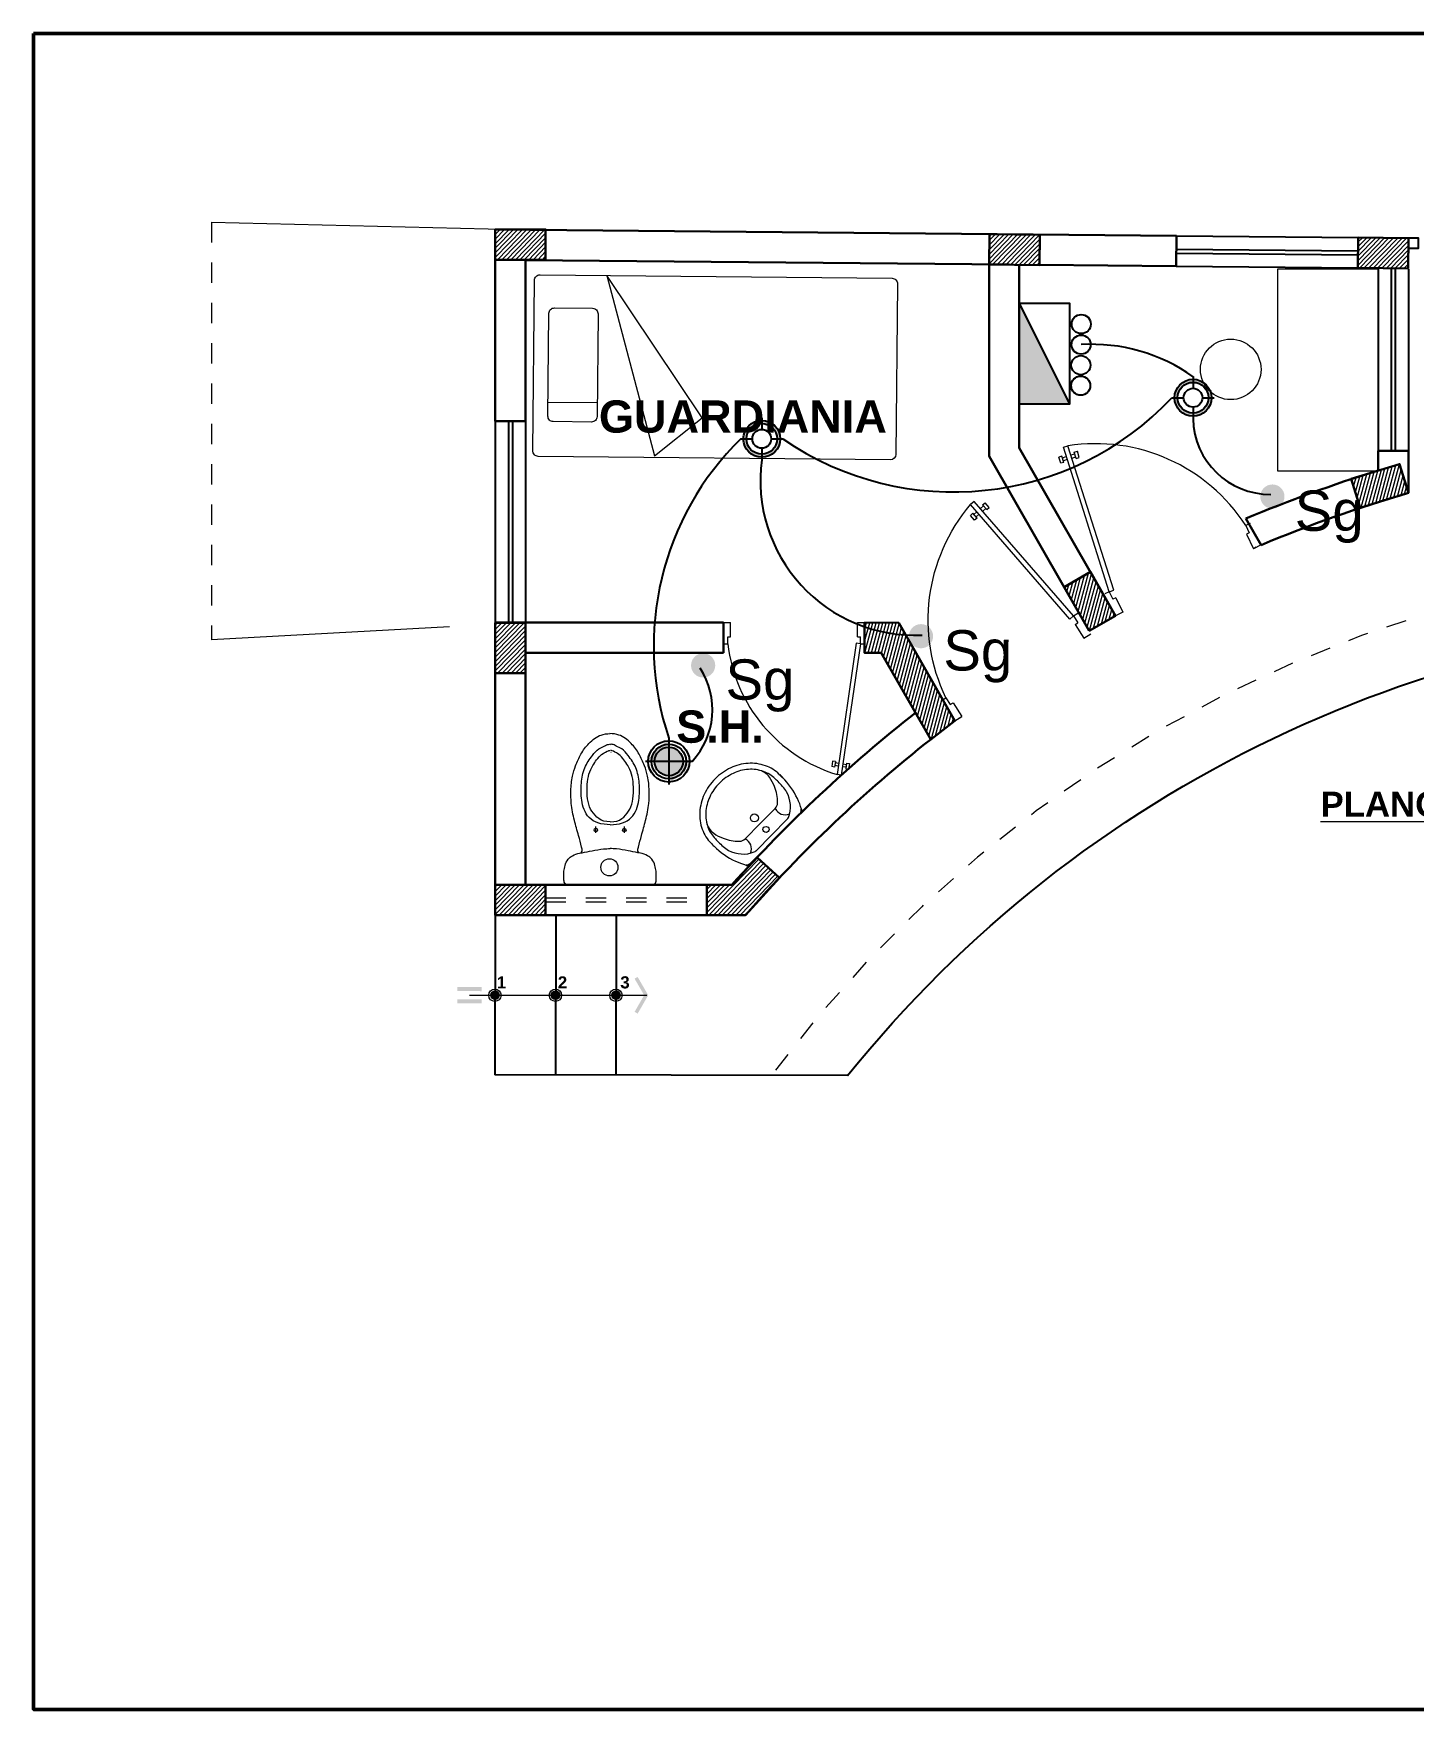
# Model space of a CAD drawing. Header units: millimetres. Extents: x 529.7 to 562.4, y 331.7 to 353.2.
# Drawn here: x 549.3 to 556.14, y 344.86 to 353.17 of the extents above; entities that cross this region are included whole.
import ezdxf

# ---------------------------------------------------------------- set-up
doc = ezdxf.new("R2010")
doc.units = ezdxf.units.MM
for name, pattern in [('CONTINUA', [0]), ('DASHED2', [0.375, 0.25, -0.125]), ('HIDDEN2', [0.1875, 0.125, -0.0625])]:
    doc.linetypes.add(name, pattern=pattern)
for name, color, linetype, lineweight in [('0_Pluma_Nº__1', 253, 'Continuous', 9), ('COLUMNAS 50', 32, 'Continuous', 70), ('Equipamiento SR', 23, 'Continuous', 0), ('GRAFO00', 7, 'Continuous', 0), ('Letras El', 9, 'Continuous', 5), ('letras sr', 7, 'Continuous', 5), ('Muebles', 252, 'Continuous', 0), ('Muebles fijos El', 101, 'Continuous', 0), ('Muros el', 144, 'Continuous', 60), ('Proyeccciones', 1, 'DASHED2', 18), ('Puertas El', 21, 'Continuous', 15), ('ROTULO', 253, 'Continuous', 0), ('Sanitarios el', 141, 'Continuous', 15), ('Separador de bike pintado', 8, 'Continuous', 0), ('TOMACORRIENTE', 5, 'HIDDEN2', 30)]:
    doc.layers.add(name, color=color, linetype=linetype, lineweight=lineweight)
doc.layers.add('ALUMBRADO', color=1, linetype='Continuous')
doc.styles.add('GENERATED_STYLE_1', font='')
doc.styles.add('Santa Rosa 1 50', font='trebuc.ttf')
doc.styles.get("Standard").update_dxf_attribs({"font": 'arial.ttf'})
doc.styles.get('GENERATED_STYLE_1').set_extended_font_data('Arial', bold=True)
pattern_1 = [(225.832106, (463.928661, 248.947849), (0.0113871558, -0.0110611169), [])]
pattern_2 = [(255, (463.928661, 248.947849), (0.0153340725, -0.0041087523), [])]

# ---------------------------------------------------------------- blocks, each defined once
blk = doc.blocks.new('Mure01pl')
at = {"color": 0, "linetype": 'ByBlock'}
blk.add_line((0.2001, -0.1061), (0.2001, -0.3767), dxfattribs=at)
blk.add_lwpolyline([(0.5, -1.995), (0.5, -0.055, 0.414214), (0.47, -0.025), (-0.47, -0.025, 0.414214), (-0.5, -0.055), (-0.5, -1.995, 0.414214), (-0.47, -2.025), (0.47, -2.025)], format="xyb", dxfattribs=at)
blk.add_lwpolyline([(-0.2889, -0.3767), (0.2778, -0.3767, 0.414214), (0.3078, -0.3467), (0.3078, -0.1361, 0.414214), (0.2778, -0.1061), (-0.2889, -0.1061, 0.414214), (-0.3189, -0.1361), (-0.3189, -0.3467, 0.414214)], format="xyb", close=True, dxfattribs=at)
blk.add_lwpolyline([(0.4912, -0.6956), (0.2787, -0.9566), (-0.5, -0.4227)], close=True, dxfattribs=at)
blk.add_arc((0.47, -1.995), 0.03, 270, 0, dxfattribs=at)
blk = doc.blocks.new('puerta 1.00')
at = {"layer": 'Puertas El'}
for p, q in [((165.765, -11.935), (165.765, -11.885)), ((165.865, -11.935), (165.765, -11.935)), ((165.915, -11.915), (165.865, -11.915)), ((165.865, -11.935), (165.865, -11.915)), ((165.915, -11.915), (165.911, -11.945)), ((165.911, -11.945), (166.841, -12.08)), ((165.915, -11.915), (165.915, -11.885)), ((165.915, -11.915), (166.845, -12.051)), ((166.76, -12.013), (166.763, -11.993)), ((166.76, -12.013), (166.8, -12.019)), ((166.763, -11.993), (166.802, -11.999)), ((166.766, -12.039), (166.77, -12.014)), ((166.79, -12.017), (166.786, -12.042)), ((166.8, -12.019), (166.802, -11.999)), ((166.845, -12.051), (166.841, -12.08)), ((166.845, -12.051), (166.841, -12.08)), ((166.845, -12.051), (166.841, -12.08)), ((166.748, -12.092), (166.746, -12.112)), ((166.746, -12.112), (166.785, -12.118)), ((166.748, -12.092), (166.788, -12.098)), ((166.762, -12.069), (166.758, -12.093)), ((166.782, -12.072), (166.778, -12.096)), ((166.788, -12.098), (166.785, -12.118)), ((165.765, -12.855), (165.765, -12.835)), ((165.765, -12.885), (165.765, -12.835)), ((165.865, -12.835), (165.765, -12.835)), ((165.865, -12.855), (165.865, -12.835)), ((165.915, -12.855), (165.865, -12.855)), ((165.915, -12.885), (165.915, -12.855))]:
    blk.add_line(p, q, dxfattribs=at)
at = {"layer": 'Puertas El', "linetype": 'ByBlock'}
blk.add_arc((165.782, -11.755), 1.108, 276.8989, 342.9435, dxfattribs=at)
blk = doc.blocks.new('FFDFDFD')
at = {"color": 4, "lineweight": 0}
blk.add_line((-0.0589, -0.1901), (-0.0589, -0.1901), dxfattribs=at)
at = {"color": 4}
for centre, radius, start, end in [((-0.0355, 0.1646), 0.02, 118.80862, 179.44984), ((-0.0389, -0.1903), 0.02, 179.44956, 240.09078), ((0.1469, -0.6283), 0.3737, 89.4497, 92.75494)]:
    blk.add_arc(centre, radius, start, end, dxfattribs=at)
at = {"layer": 'Muebles fijos El'}
for p, q in [((-0.0589, -0.1901), (-0.0555, 0.1648)), ((-0.0311, 0.0968), (-0.0322, -0.0129)), ((0.0488, 0.0924), (0.0478, -0.0137)), ((-0.0332, -0.1226), (-0.0322, -0.0129)), ((0.0468, -0.1197), (0.0478, -0.0137))]:
    blk.add_line(p, q, dxfattribs=at)
for centre, radius in [((0.007, -0.0133), 0.015), ((0.0882, -0.0141), 0.02)]:
    blk.add_circle(centre, radius, dxfattribs=at)
for centre, radius, start, end in [((0.119, -0.1163), 0.3406, 109.37209, 118.80862), ((0.1085, 0.0454), 0.1507, 105.80009, 155.79001), ((0.13, -0.1475), 0.3737, 89.4497, 109.37209), ((0.218, -0.0388), 0.2238, 113.57105, 134.63397), ((0.13, -0.1475), 0.3437, 89.4497, 100.47934), ((0.2107, -0.0221), 0.2056, 98.73747, 113.57105), ((0.13, -0.1475), 0.3437, 85.99677, 89.4497), ((0.13, -0.1475), 0.3737, 86.14447, 89.4497), ((0.1534, 0.0408), 0.1545, 64.11744, 89.76323), ((0.1534, 0.0408), 0.1845, 64.11744, 89.4497), ((0.1931, 0.0921), 0.09, 55.94812, 98.73747), ((0.13, -0.1475), 0.3437, 79.71942, 79.86711), ((0.1404, 0.0141), 0.1842, 40.63563, 64.11744), ((0.1404, 0.0141), 0.2142, 40.63563, 64.11744), ((-0.0061, 0.097), 0.025, 155.79003, 179.73809), ((0.0589, 0.096), 0.09, 178.95896, 179.44974), ((0.0309, 0.1436), 0.0542, 200.72702, 289.3385), ((0.0888, 0.092), 0.04, 134.63397, 179.4497), ((0.1204, -0.0031), 0.2106, 19.37209, 40.63563), ((0.1204, -0.0031), 0.2406, 19.37209, 40.63563), ((0.0891, -0.0141), 0.2437, 359.4497, 19.37209), ((0.0891, -0.0141), 0.2737, 359.4497, 19.37209), ((0.0891, -0.0141), 0.2437, 339.52732, 359.4497), ((0.0891, -0.0141), 0.2737, 339.52732, 359.4497), ((0.0568, -0.1235), 0.09, 179.44967, 179.94045), ((-0.0082, -0.1233), 0.025, 179.16131, 203.10937), ((0.1074, -0.0739), 0.1507, 203.10939, 253.09932), ((0.0279, -0.1705), 0.0542, 69.56091, 158.17239), ((0.0868, -0.1201), 0.04, 179.4497, 224.26544), ((0.2184, 0.0082), 0.2238, 224.26544, 245.32835), ((0.1398, -0.0432), 0.1842, 294.78197, 318.26378), ((0.1202, -0.0256), 0.2106, 318.26378, 339.52732), ((0.1202, -0.0256), 0.2406, 318.26378, 339.52732), ((0.121, 0.0876), 0.3406, 240.09078, 249.52732), ((0.1326, 0.1186), 0.3737, 249.52732, 269.4497), ((0.1326, 0.1186), 0.3437, 258.42007, 269.4497), ((0.2108, -0.0083), 0.2056, 245.32835, 260.16194), ((0.1326, 0.1186), 0.3437, 269.4497, 272.90263), ((0.1523, -0.0702), 0.1545, 269.13618, 294.78197), ((0.1523, -0.0702), 0.1845, 269.4497, 294.78197), ((0.1911, -0.1223), 0.09, 260.16194, 302.95129), ((0.1326, 0.1186), 0.3437, 279.0323, 279.17999), ((0.1398, -0.0432), 0.2142, 294.78197, 318.26378)]:
    blk.add_arc(centre, radius, start, end, dxfattribs=at)
blk = doc.blocks.new('INODFLUX-P')
at = {"layer": 'Sanitarios el'}
for p, q in [((0, -0.2121), (0, 0.2126)), ((0.023, 0.2288), (0.0672, 0.2288)), ((0, 0.1438), (0, -0.0981)), ((0.2582, 0.0706), (0.2891, 0.0706)), ((0.2582, -0.071), (0.2891, -0.071)), ((0.023, -0.2282), (0.023, -0.2282)), ((0.023, -0.2282), (0.0672, -0.2282))]:
    blk.add_line(p, q, dxfattribs=at)
for centre, radius in [((0.0867, 0.0033), 0.0425), ((0.2717, 0.0706), 0.00872), ((0.2717, -0.071), 0.00872)]:
    blk.add_circle(centre, radius, dxfattribs=at)
for points in [[(0, 0.2126), (0.0044, 0.2213), (0.0135, 0.2274), (0.023, 0.2288)], [(0.0672, 0.2288), (0.0955, 0.223), (0.1264, 0.2081), (0.1445, 0.1864), (0.157, 0.1508), (0.1588, 0.1386)], [(0.1874, 0.1409), (0.2442, 0.1561), (0.3196, 0.1768), (0.4039, 0.1925), (0.4675, 0.1942), (0.5389, 0.1866), (0.5904, 0.1708), (0.6481, 0.1445), (0.701, 0.1046), (0.7429, 0.0445), (0.7506, -0.0003)], [(0.1579, 0.145), (0.1674, 0.1389), (0.1874, 0.1409)], [(0.2977, -0.0011), (0.3073, 0.0603), (0.3337, 0.1031), (0.3743, 0.1291), (0.42, 0.1406), (0.5047, 0.1425), (0.5802, 0.1255), (0.6419, 0.087), (0.6742, 0.0556), (0.6882, 0.0286), (0.6966, 0.0076), (0.6966, -0.0011)], [(0.1874, -0.1404), (0.2442, -0.1556), (0.3196, -0.1762), (0.4039, -0.192), (0.4675, -0.1937), (0.5389, -0.1861), (0.5904, -0.1703), (0.6481, -0.144), (0.701, -0.1041), (0.7429, -0.0439), (0.7506, 0.0009)], [(0.2977, -0.0011), (0.3073, -0.0624), (0.3337, -0.1052), (0.3743, -0.1312), (0.42, -0.1427), (0.5047, -0.1446), (0.5802, -0.1276), (0.6419, -0.0891), (0.6742, -0.0577), (0.6882, -0.0307), (0.6966, -0.0097), (0.6966, -0.0011)], [(0.0672, -0.2282), (0.0955, -0.2225), (0.1264, -0.2075), (0.1445, -0.1859), (0.157, -0.1503), (0.1588, -0.1381)], [(0.1579, -0.1444), (0.1674, -0.1384), (0.1874, -0.1404)], [(0, -0.2121), (0.0044, -0.2208), (0.0135, -0.2269), (0.023, -0.2282)]]:
    blk.add_spline(points, degree=3, dxfattribs=at)
for points, knots in [([(0.1588, 0.1386), (0.1623, 0.1223), (0.1698, 0.0871), (0.1777, 0.0409), (0.1792, 0.0109), (0.1796, 0.0003)], [0, 0, 0, 0, 0.0500478, 0.1080759, 0.1401372, 0.1401372, 0.1401372, 0.1401372]), ([(0.3131, -0.0011), (0.3106, 0.0471), (0.3384, 0.0711), (0.391, 0.1086), (0.4315, 0.1145), (0.5072, 0.1138), (0.5432, 0.1094), (0.5901, 0.088), (0.6081, 0.0754), (0.6383, 0.0517), (0.6458, 0.0447), (0.6554, 0.0285), (0.6616, 0.0158), (0.666, 0.0062), (0.6666, 0.0045), (0.6667, 0.0043)], [0, 0, 0, 0, 0.1299393, 0.1299393, 0.2598787, 0.2598787, 0.374754, 0.374754, 0.445792, 0.445792, 0.4942707, 0.4942707, 0.5266072, 0.5266072, 0.535214, 0.535214, 0.535214, 0.535214]), ([(0.1588, -0.1381), (0.1623, -0.1218), (0.1698, -0.0866), (0.1777, -0.0404), (0.1792, -0.0104), (0.1796, 0.0003)], [0, 0, 0, 0, 0.0500478, 0.1080759, 0.1401372, 0.1401372, 0.1401372, 0.1401372]), ([(0.3131, -0.0011), (0.3106, -0.0492), (0.3384, -0.0732), (0.391, -0.1107), (0.4315, -0.1166), (0.5072, -0.1159), (0.5432, -0.1115), (0.5901, -0.0901), (0.6081, -0.0775), (0.6383, -0.0539), (0.6458, -0.0468), (0.6554, -0.0306), (0.6616, -0.0179), (0.666, -0.0083), (0.6666, -0.0066), (0.6667, -0.0064)], [0, 0, 0, 0, 0.1299393, 0.1299393, 0.2598787, 0.2598787, 0.374754, 0.374754, 0.445792, 0.445792, 0.4942707, 0.4942707, 0.5266072, 0.5266072, 0.535214, 0.535214, 0.535214, 0.535214])]:
    blk.add_open_spline(points, degree=3, knots=knots, dxfattribs=at)
for points in [[(0.6667, 0.0043), (0.6667, 0.0041), (0.6667, 0.003), (0.6666, 0.0005)], [(0.6567, -0.0046), (0.6567, -0.0042), (0.6567, -0.0037), (0.6566, -0.0032)], [(0.6667, -0.0064), (0.6667, -0.0062), (0.6667, -0.0051), (0.6666, -0.0027)]]:
    blk.add_open_spline(points, degree=3, dxfattribs=at)
blk.add_point((0, 0), dxfattribs=at)
blk = doc.blocks.new('LED')
at = {"layer": 'ALUMBRADO'}
h = blk.add_hatch(color=256, dxfattribs=at)
h.dxf.hatch_style = 1
edge = h.paths.add_edge_path(flags=17)
edge.add_arc((0, 0), 0.135, 0, 360)
edge = h.paths.add_edge_path()
edge.add_arc((0, 0), 0.162, 0, 360)
for points in [[(0, 0.185), (0, 0.082)], [(-0.185, 0), (-0.082, 0)], [(0.082, 0), (0.185, 0)], [(0, -0.082), (0, -0.185)]]:
    blk.add_lwpolyline(points, dxfattribs=at)
at = {"layer": 'ALUMBRADO', "linetype": 'CONTINUA', "ltscale": 0.003}
for radius in [0.162, 0.135, 0.0824]:
    blk.add_circle((0, 0), radius, dxfattribs=at)
blk = doc.blocks.new('LED PASILLO')
at = {"layer": 'ALUMBRADO'}
h = blk.add_hatch(color=202, dxfattribs=at)
h.dxf.hatch_style = 1
edge = h.paths.add_edge_path()
edge.add_line((0, 0.1376), (0, -0.1376))
edge.add_line((-0.1376, 0), (0.1376, 0))
edge = h.paths.add_edge_path()
edge.add_line((0, 0), (0, 0.0845))
edge.add_arc((0, 0), 0.0845, 90, 180)
edge.add_line((-0.0845, 0), (0, 0))
edge = h.paths.add_edge_path()
edge.add_line((0.0845, 0), (0, 0))
edge.add_line((0, 0), (0, -0.0845))
edge.add_arc((0, 0), 0.0845, 270, 360)
at = {"layer": 'ALUMBRADO', "color": 202}
for points in [[(0, 0.1376), (0, -0.1376)], [(-0.1376, 0), (0.1376, 0)]]:
    blk.add_lwpolyline(points, dxfattribs=at)
for radius in [0.1222, 0.1028, 0.0845]:
    blk.add_circle((0, 0), radius, dxfattribs=at)
blk = doc.blocks.new('TD ALUMBRADO 1')
at = {"layer": 'ALUMBRADO'}
h = blk.add_hatch(color=256, dxfattribs=at)
h.dxf.hatch_style = 1
h.paths.add_polyline_path([(-0.5, 0), (0, 0.25), (0, 0)])
at = {"layer": 'ALUMBRADO', "color": 5}
for points in [[(-0.5, 0), (0, 0.25), (0, 0), (-0.5, 0)], [(-0.5, 0), (-0.5, 0.25), (0, 0.25), (0, 0), (-0.5, 0)]]:
    blk.add_lwpolyline(points, dxfattribs=at)
for centre in [(-0.3965, 0.3074), (-0.295, 0.3065), (-0.1934, 0.3056), (-0.0919, 0.3047)]:
    blk.add_circle(centre, 0.0473, dxfattribs=at)

msp = doc.modelspace()

# ---------------------------------------------------------------- hatches: boundary and pattern name
at = {"layer": 'ALUMBRADO', "lineweight": 25}
h = msp.add_hatch(color=102, dxfattribs=at)
h.dxf.hatch_style = 1
h.paths.add_polyline_path([(555.3807, 350.8775, -1), (555.5007, 350.8775, -1)])
h = msp.add_hatch(color=102, dxfattribs=at)
h.dxf.hatch_style = 1
h.paths.add_polyline_path([(553.6383, 350.185, -1), (553.7583, 350.185, -1)])
h = msp.add_hatch(color=102, dxfattribs=at)
h.dxf.hatch_style = 1
h.paths.add_polyline_path([(552.5581, 350.0401, -1), (552.6781, 350.0401, -1)])
at = {"layer": 'Equipamiento SR'}
for points in [[(551.601, 348.4197, -1), (551.5714, 348.3899, -1)], [(551.601, 348.4197, -1), (551.5714, 348.3899, -1)], [(551.901, 348.4197, -1), (551.8714, 348.3899, -1)], [(551.901, 348.4197, -1), (551.8714, 348.3899, -1)], [(552.201, 348.4197, -1), (552.1714, 348.3899, -1)], [(552.201, 348.4197, -1), (552.1714, 348.3899, -1)]]:
    msp.add_hatch(color=256, dxfattribs=at).paths.add_polyline_path(points)
at = {"layer": 'GRAFO00'}
for points in [[(552.2932, 348.4954), (552.2781, 348.4866), (552.3256, 348.4045), (552.2782, 348.3222), (552.2934, 348.3135), (552.3458, 348.4045)], [(552.2932, 348.4954), (552.2781, 348.4866), (552.3256, 348.4045), (552.2782, 348.3222), (552.2934, 348.3135), (552.3458, 348.4045)], [(551.6011, 348.39, -1), (551.5713, 348.4196, -1)], [(551.9011, 348.39, -1), (551.8713, 348.4196, -1)], [(552.2011, 348.39, -1), (552.1713, 348.4196, -1)]]:
    msp.add_hatch(color=256, dxfattribs=at).paths.add_polyline_path(points)
h = msp.add_hatch(color=256, dxfattribs=at)
h.paths.add_polyline_path([(551.3992, 348.3649), (551.3992, 348.3849), (551.5192, 348.3847), (551.5192, 348.3647)])
h.paths.add_polyline_path([(551.3993, 348.4249), (551.3993, 348.4449), (551.5193, 348.4447), (551.5193, 348.4247)])
at = {"layer": 'Muebles'}
h = msp.add_hatch(dxfattribs=at)
h.set_pattern_fill('ANSI31', color=256, scale=0.005, angle=180.83211)
h.set_pattern_definition(pattern_1)
h.paths.add_polyline_path([(551.5872, 352.202), (551.8372, 352.202), (551.8372, 352.052), (551.5872, 352.052)])
h = msp.add_hatch(dxfattribs=at)
h.set_pattern_fill('ANSI31', color=256, scale=0.005, angle=180.83211)
h.set_pattern_definition(pattern_1)
h.paths.add_polyline_path([(554.0372, 352.1778), (554.2872, 352.1754), (554.2857, 352.0254), (554.0357, 352.0278)])
h = msp.add_hatch(dxfattribs=at)
h.set_pattern_fill('ANSI31', color=256, scale=0.005, angle=180.83211)
h.set_pattern_definition([(225.832106, (536.411414, 276.42753), (0.011387156, -0.011061117), [])])
h.paths.add_polyline_path([(555.8653, 352.1614), (556.1152, 352.159), (556.1138, 352.009), (555.8638, 352.0114)])
h = msp.add_hatch(dxfattribs=at)
h.set_pattern_fill('ANSI31', color=256, scale=0.005, angle=210)
h.set_pattern_definition(pattern_2)
h.paths.add_polyline_path([(555.8321, 350.9648), (556.071, 351.0385), (556.1152, 350.8951), (555.8763, 350.8215)])
h = msp.add_hatch(dxfattribs=at)
h.set_pattern_fill('ANSI31', color=256, scale=0.005, angle=210)
h.set_pattern_definition(pattern_2)
h.paths.add_polyline_path([(554.5328, 350.212), (554.4084, 350.4288), (554.5385, 350.5035), (554.6629, 350.2866)])
h = msp.add_hatch(dxfattribs=at)
h.set_pattern_fill('ANSI31', color=256, scale=0.005, angle=180.83211)
h.set_pattern_definition(pattern_1)
h.paths.add_polyline_path([(551.5872, 350.002), (551.5872, 350.252), (551.7372, 350.252), (551.7372, 350.002)])
h = msp.add_hatch(dxfattribs=at)
h.set_pattern_fill('ANSI31', color=256, scale=0.005, angle=210)
h.set_pattern_definition(pattern_2)
h.paths.add_polyline_path([(553.7465, 349.6735), (553.5006, 350.1021), (553.4187, 350.1021), (553.4187, 350.2521), (553.5881, 350.2511), (553.8663, 349.7661)])
h = msp.add_hatch(dxfattribs=at)
h.set_pattern_fill('ANSI31', color=256, scale=0.005, angle=180.83211)
h.set_pattern_definition(pattern_1)
h.paths.add_polyline_path([(552.7608, 348.9521), (552.8853, 349.088), (552.9964, 348.9872), (552.8283, 348.8021), (552.6372, 348.8022), (552.6372, 348.9521)])
h = msp.add_hatch(dxfattribs=at)
h.set_pattern_fill('ANSI31', color=256, scale=0.005, angle=180.83211)
h.set_pattern_definition(pattern_1)
h.paths.add_polyline_path([(551.5872, 348.9524), (551.8372, 348.9524), (551.8372, 348.8024), (551.5872, 348.8024)])

# ---------------------------------------------------------------- linework, layer by layer
at = {"lineweight": 0}
msp.add_line((550.1797, 352.2376), (551.6895, 352.201), dxfattribs=at)
for p, q in [((554.9653, 352.1699), (555.8653, 352.1614)), ((554.9645, 352.0849), (555.8644, 352.0764)), ((554.9647, 352.1049), (555.8646, 352.0964)), ((554.9639, 352.0199), (555.8638, 352.0114)), ((551.5872, 351.252), (551.5872, 350.252)), ((551.6522, 351.252), (551.6522, 350.252)), ((551.6722, 351.252), (551.6722, 350.252)), ((551.7372, 351.252), (551.7372, 350.252))]:
    msp.add_line(p, q)
at = {"lineweight": -3}
for p, q in [((551.5872, 348.8024), (551.5853, 348.01)), ((551.8872, 348.8017), (551.8853, 348.0093)), ((552.1872, 348.801), (552.1853, 348.0086)), ((553.3344, 348.0058), (551.5853, 348.01))]:
    msp.add_line(p, q, dxfattribs=at)
msp.add_lwpolyline([(556.1152, 352.109), (556.1652, 352.109), (556.1652, 352.159), (556.1152, 352.159)], close=True)
for points in [[(555.9652, 352.0044), (555.9652, 351.1044)], [(556.0302, 352.0044), (556.0302, 351.1044)], [(556.0502, 352.0044), (556.0502, 351.1044)], [(556.1152, 352.0044), (556.1152, 351.1044)]]:
    msp.add_lwpolyline(points)
msp.add_lwpolyline([(553.3344, 348.0058, -0.227202), (558.069, 350.2744), (558.6737, 350.2744)], format="xyb", dxfattribs=at)
at = {"color": 4, "lineweight": 0}
msp.add_lwpolyline([(551.4592, 348.4048), (552.3386, 348.4048)], dxfattribs=at)
at = {"layer": '0_Pluma_Nº__1', "color": 30, "lineweight": 50, "true_color": 0xf8991e}
msp.add_lwpolyline([(549.2978, 353.1736), (562.2001, 353.1736), (562.2001, 344.8626), (549.2978, 344.8626)], close=True, dxfattribs=at)
at = {"layer": 'ALUMBRADO'}
for centre, radius, start, end in [((554.5451, 350.7677), 0.8648, 54.51749, 93.51841), ((553.8592, 352.3896), 1.4895, 235.38762, 316.67396), ((555.4302, 351.2714), 0.3831, 181.22244, 270.36504), ((553.8105, 350.137), 1.4375, 134.41681, 198.57629), ((553.6695, 350.957), 0.7676, 172.33672, 272.61006), ((552.2882, 349.8208), 0.3761, 316.92563, 33.15053)]:
    msp.add_arc(centre, radius, start, end, dxfattribs=at)
at = {"layer": 'COLUMNAS 50', "linetype": 'Continuous', "lineweight": 30}
for points in [[(551.5872, 352.202), (551.8372, 352.202), (551.8372, 352.052), (551.5872, 352.052), (551.5872, 352.202)], [(554.0372, 352.1778), (554.2872, 352.1754), (554.2857, 352.0254), (554.0357, 352.0278), (554.0372, 352.1778)], [(555.8653, 352.1614), (556.1152, 352.159), (556.1138, 352.009), (555.8638, 352.0114), (555.8653, 352.1614)], [(555.8321, 350.9648), (556.071, 351.0385), (556.1152, 350.8951), (555.8763, 350.8215), (555.8321, 350.9648)], [(554.5328, 350.212), (554.4084, 350.4288), (554.5385, 350.5035), (554.6629, 350.2866), (554.5328, 350.212)], [(551.5872, 350.002), (551.5872, 350.252), (551.7372, 350.252), (551.7372, 350.002), (551.5872, 350.002)], [(553.7465, 349.6735), (553.5006, 350.1021), (553.4187, 350.1021), (553.4187, 350.2521), (553.5881, 350.2511), (553.8663, 349.7661), (553.7465, 349.6735)], [(552.7608, 348.9521), (552.8853, 349.088), (552.9964, 348.9872), (552.8283, 348.8021), (552.6372, 348.8022), (552.6372, 348.9521), (552.7608, 348.9521)], [(551.5872, 348.9524), (551.8372, 348.9524), (551.8372, 348.8024), (551.5872, 348.8024), (551.5872, 348.9524)]]:
    msp.add_lwpolyline(points, dxfattribs=at)
at = {"layer": 'Equipamiento SR'}
for centre in [(551.5862, 348.4048), (551.5862, 348.4048), (551.5862, 348.4048), (551.5862, 348.4048), (551.8862, 348.4048), (551.8862, 348.4048), (551.8862, 348.4048), (551.8862, 348.4048), (552.1862, 348.4048), (552.1862, 348.4048), (552.1862, 348.4048), (552.1862, 348.4048)]:
    msp.add_circle(centre, 0.021, dxfattribs=at)
at = {"layer": 'GRAFO00'}
for centre, radius in [((551.5856, 348.4041), 0.0305), ((551.5862, 348.4048), 0.021), ((551.5862, 348.4048), 0.021), ((551.5862, 348.4048), 0.021), ((551.8856, 348.4041), 0.0305), ((551.8862, 348.4048), 0.021), ((551.8862, 348.4048), 0.021), ((551.8862, 348.4048), 0.021), ((552.1856, 348.4041), 0.0305), ((552.1862, 348.4048), 0.021), ((552.1862, 348.4048), 0.021), ((552.1862, 348.4048), 0.021)]:
    msp.add_circle(centre, radius, dxfattribs=at)
at = {"layer": 'Muebles fijos El'}
msp.add_lwpolyline([(555.4652, 351.0044), (555.9652, 351.0044), (555.9652, 352.0044), (555.4652, 352.0044)], close=True, dxfattribs=at)
msp.add_circle((555.2342, 351.5081), 0.15, dxfattribs=at)
at = {"layer": 'Muros el', "lineweight": 30, "ltscale": 0.05}
for p, q in [((554.9653, 352.1699), (551.5872, 352.202)), ((551.5872, 352.202), (551.5872, 351.252)), ((554.9653, 352.1699), (554.9639, 352.0199)), ((551.7357, 352.0505), (554.1357, 352.0278)), ((551.7372, 352.052), (551.7372, 351.252)), ((554.0357, 352.0278), (554.0357, 351.0784)), ((554.1857, 352.0263), (554.1857, 351.1183)), ((554.2857, 352.0263), (554.9639, 352.0199)), ((551.5872, 351.252), (551.7372, 351.252)), ((554.0357, 351.0784), (554.5328, 350.212)), ((554.1857, 351.1183), (554.6629, 350.2866)), ((556.1152, 351.1044), (555.9652, 351.1044)), ((555.9652, 351.0067), (555.9652, 351.1044)), ((556.1152, 351.1044), (556.1152, 350.8951)), ((555.309, 350.7681), (555.3843, 350.637)), ((551.5872, 350.252), (551.5872, 350.002)), ((551.5872, 350.252), (551.7372, 350.252)), ((551.5872, 350.252), (551.5875, 348.9519)), ((551.7372, 350.252), (551.7372, 350.002)), ((552.7187, 350.2521), (552.7187, 350.1021)), ((554.5328, 350.212), (554.6629, 350.2866)), ((551.7372, 350.1034), (551.7372, 348.9534)), ((551.5872, 350.002), (551.7372, 350.002)), ((551.8372, 348.9521), (552.6372, 348.9521)), ((551.8372, 348.8024), (552.6372, 348.8021))]:
    msp.add_line(p, q, dxfattribs=at)
for points in [[(555.309, 350.7681, -0.024515), (555.9652, 351.0067)], [(556.1152, 350.8951, 0.027808), (555.3843, 350.637)], [(552.7608, 348.9521, -0.043853), (553.6711, 349.805, -0.043853)], [(553.7465, 349.6735, 0.045467), (552.8283, 348.8021)]]:
    msp.add_lwpolyline(points, format="xyb", dxfattribs=at)
for points in [[(551.5872, 350.2521), (552.7187, 350.2521)], [(551.7372, 350.1021), (552.7187, 350.1021)]]:
    msp.add_lwpolyline(points, dxfattribs=at)
at = {"layer": 'Proyeccciones', "linetype": 'DASHED2', "lineweight": 9, "ltscale": 0.4}
msp.add_line((550.1797, 352.2376), (550.1797, 350.1672), dxfattribs=at)
at = {"layer": 'Proyeccciones', "color": 165, "linetype": 'DASHED2', "lineweight": 9, "ltscale": 0.4, "true_color": 0x5e67af}
for p, q in [((551.8372, 348.8871), (552.6372, 348.8871)), ((551.8372, 348.8674), (552.6372, 348.8671))]:
    msp.add_line(p, q, dxfattribs=at)
at = {"layer": 'Proyeccciones', "linetype": 'DASHED2', "lineweight": 9, "ltscale": 0.4}
msp.add_lwpolyline([(552.9558, 348.0067, -0.236978), (558.069, 350.5744), (558.6737, 350.5744)], format="xyb", dxfattribs=at)
at = {"layer": 'Separador de bike pintado'}
msp.add_line((551.3602, 350.2309), (550.1797, 350.1672), dxfattribs=at)

# ---------------------------------------------------------------- block references
at = {"color": 4}
for p, xscale, yscale, zscale, rotation in [((604.0939, 226.8647), 0.7999999999999711, 0.7999999999999711, 0.7999999999999711, 115.9272593294508), ((634.076, 243.6592), -0.7999999999999708, 0.799999999999971, 0.799999999999971, 302.6421215244781), ((561.7382, 466.2878), 0.6999999999999533, 0.6999999999999533, 0.6999999999999533, 270.0000000000006)]:
    msp.add_blockref('puerta 1.00', p, dxfattribs=dict(at, xscale=xscale, yscale=yscale, zscale=zscale, rotation=rotation))
at = {"rotation": 135.7541035975561}
msp.add_blockref('FFDFDFD', (552.9256, 349.2122), dxfattribs=at)
at = {"layer": 'ALUMBRADO', "xscale": 0.5646712500000001, "yscale": 0.5646712500000001, "zscale": 0.5646712500000001}
for p in [(555.0471, 351.3676), (552.9088, 351.1637)]:
    msp.add_blockref('LED', p, dxfattribs=at)
at = {"layer": 'Muebles fijos El', "xscale": -0.9, "yscale": 0.9, "zscale": 0.9, "rotation": 89.44970280080084}
msp.add_blockref('Mure01pl', (551.7554, 351.5271), dxfattribs=at)
at = {"layer": 'ROTULO', "xscale": 1.002725831249997, "yscale": 1.002725831249997, "zscale": 1.002725831249997, "rotation": 269.9947611938667}
msp.add_blockref('TD ALUMBRADO 1', (554.1847, 351.3352), dxfattribs=at)
at = {"layer": 'Sanitarios el', "extrusion": (0, 0, -1), "xscale": -1, "zscale": -1, "rotation": 270}
msp.add_blockref('INODFLUX-P', (-552.1566, 348.9521), dxfattribs=at)
at = {"layer": 'TOMACORRIENTE', "xscale": 0.8365500000000002, "yscale": 0.8365500000000002, "zscale": 0.8365500000000002, "rotation": 270}
msp.add_blockref('LED PASILLO', (552.4479, 349.564), dxfattribs=at)

# ---------------------------------------------------------------- texts
at = {"char_height": 0.06, "width": 0.103089, "attachment_point": 9, "rotation": 0, "style": 'GENERATED_STYLE_1'}
for s, insert in [('1', (551.6415, 348.4381)), ('2', (551.944, 348.4381)), ('3', (552.2539, 348.4375))]:
    msp.add_mtext(s, dxfattribs=dict(at, insert=insert))
at = {"layer": 'ALUMBRADO', "color": 102, "lineweight": 25}
for p in [(555.5515, 350.7074), (553.8091, 350.0148), (552.7289, 349.87)]:
    msp.add_text('Sg', height=0.2, dxfattribs=at).set_placement(p)
at = {"layer": 'Letras El', "color": 0, "char_height": 0.16, "attachment_point": 1, "style": 'Santa Rosa 1 50'}
for s, width, insert in [('{\\fSwis721 Ex BT|b1|i0|c0|p34;GUARDIANIA}', 4.631987, (552.1013, 351.3543)), ('{\\fSwis721 Ex BT|b1|i0|c0|p34;S.H.}', 0.748475, (552.4845, 349.8166))]:
    msp.add_mtext_dynamic_manual_height_columns(s, width=width, gutter_width=1, heights=[0], dxfattribs=dict(at, insert=insert))
at = {"layer": 'letras sr', "insert": (555.6793, 349.4137), "char_height": 0.14, "attachment_point": 1, "style": 'Santa Rosa 1 50'}
msp.add_mtext_dynamic_manual_height_columns('{\\fSwis721 Ex BT|b1|i0|c0|p34;\\H0.88139x;\\LPLANO DE PRIMER NIVEL}', width=3.398746, gutter_width=0.5, heights=[0.3444], dxfattribs=at)

doc.saveas('drawing.dxf')
